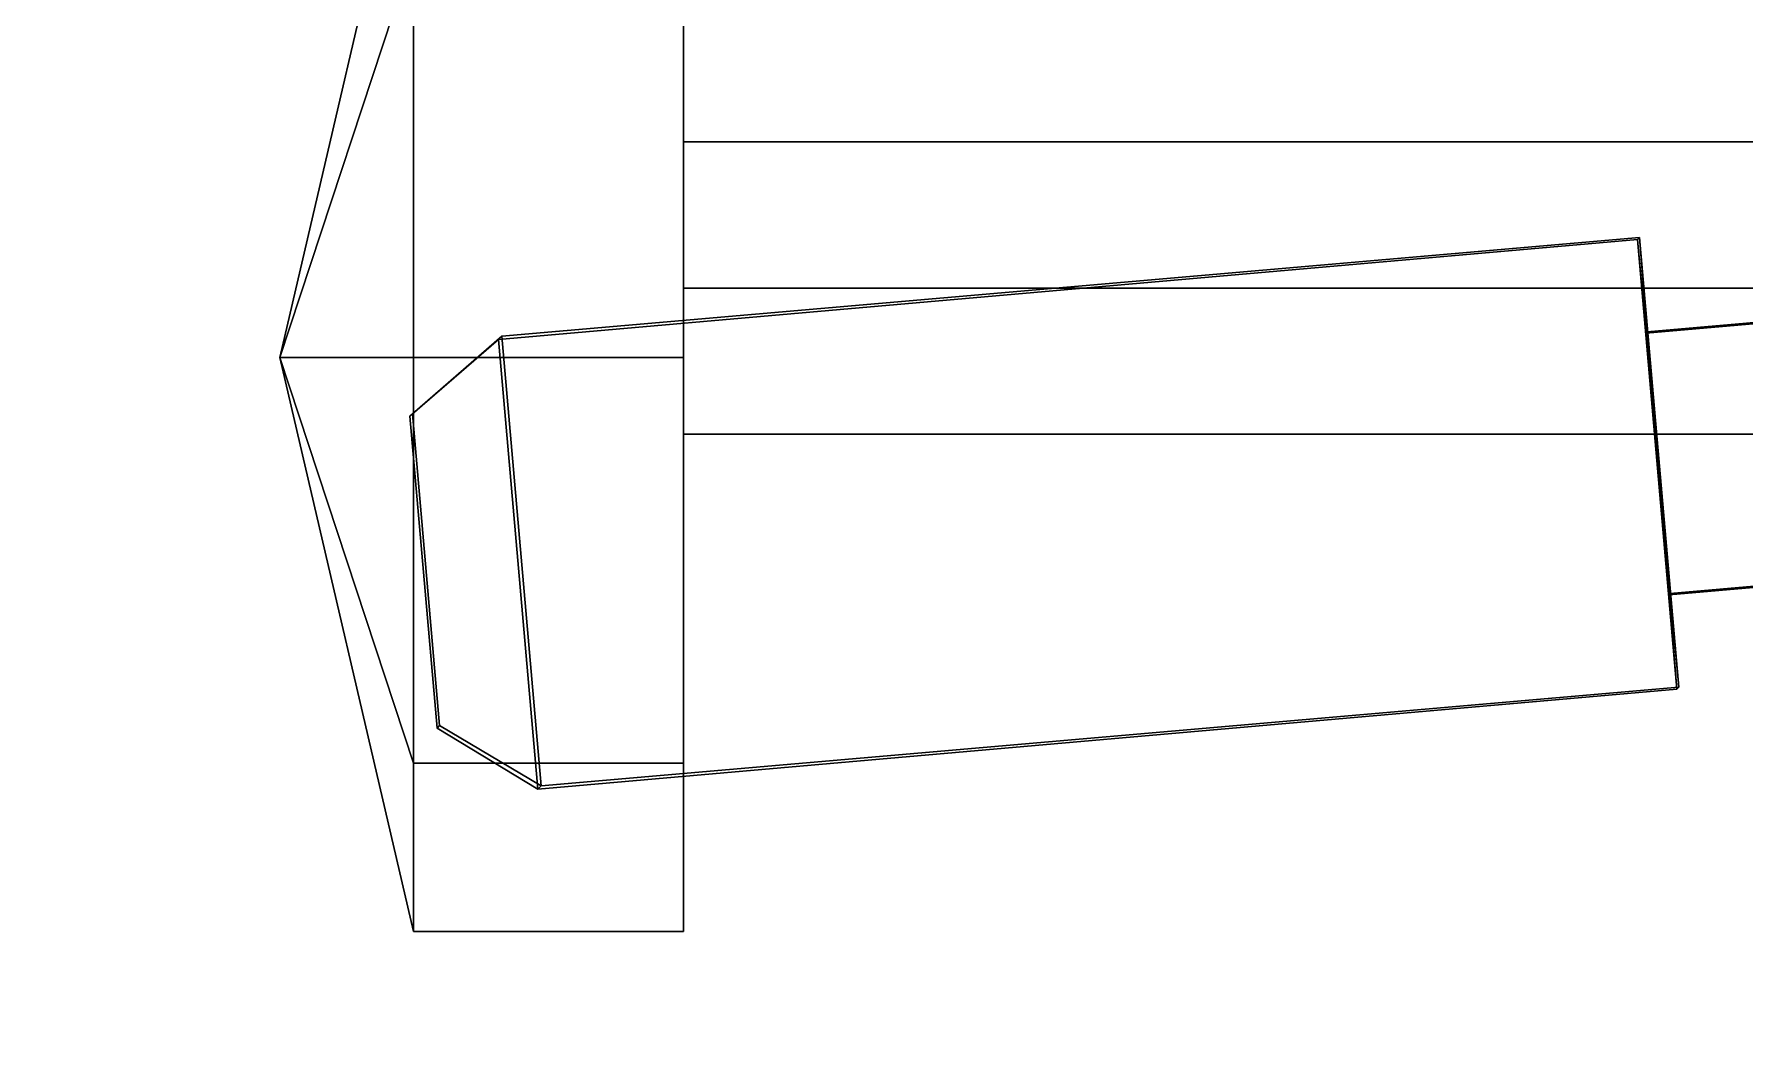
# Model space of a CAD drawing. Extents: x -252 to 252, y 0 to 101.
# Drawn here: x -107.1 to -101.7, y 13.94 to 17.14 of the extents above; entities that cross this region are included whole.
import ezdxf

# ---------------------------------------------------------------- set-up
doc = ezdxf.new("R2010")
doc.units = 0

msp = doc.modelspace()

# ---------------------------------------------------------------- linework, layer by layer
for points in [[(-91.667435, 93.664322, 218.68718), (-91.667191, -0.000022, 218.687424), (-185.538284, 0, 218.687424), (-185.538101, 93.664322, 218.68718)], [(-106.326309, 16.124092, 137.030563), (-105.904678, 17.934698, 137.030563), (-105.904678, 17.404385, 138.310928)], [(-106.326309, 16.124092, 137.030563), (-105.904678, 17.404385, 135.750305), (-105.904678, 17.934698, 137.030563)], [(-105.052902, 16.124092, 137.030563), (-105.052902, 17.404385, 138.310928), (-105.052902, 17.934698, 137.030563)], [(-105.052902, 16.124092, 137.030563), (-105.052902, 17.934698, 137.030563), (-105.052902, 17.404385, 135.750305)], [(-91.667191, -0.000039, 200.323898), (-91.667191, 17.685013, 200.323898), (-109.463333, 17.685013, 200.323898), (-109.463333, -0.000039, 200.323898)], [(-106.326309, 16.124092, 137.030563), (-105.904678, 17.404385, 138.310928), (-105.904678, 16.124092, 138.841248)], [(-106.326309, 16.124092, 137.030563), (-105.904678, 16.124092, 135.21994), (-105.904678, 17.404385, 135.750305)], [(-105.904678, 16.124092, 138.841248), (-105.904678, 17.404385, 138.310928), (-105.052902, 17.404385, 138.310928), (-105.052902, 16.124092, 138.841248)], [(-105.904678, 17.404385, 135.750305), (-105.904678, 16.124092, 135.21994), (-105.052902, 16.124092, 135.21994), (-105.052902, 17.404385, 135.750305)], [(-105.052902, 16.124092, 137.030563), (-105.052902, 16.124092, 138.841248), (-105.052902, 17.404385, 138.310928)], [(-105.052902, 16.124092, 137.030563), (-105.052902, 17.404385, 135.750305), (-105.052902, 16.124092, 135.21994)], [(-93.949295, 16.90906, -55.25705), (-93.952682, 16.905334, -54.356384), (-102.015549, 16.20154, -54.39151), (-102.011917, 16.205257, -55.292099)], [(-93.952682, 16.905334, -54.356384), (-93.880508, 16.07955, -54.359497), (-101.943344, 15.375753, -54.394684), (-102.015549, 16.20154, -54.39151)], [(-93.87709, 16.083271, -55.260147), (-93.949295, 16.90906, -55.25705), (-102.011917, 16.205257, -55.292099), (-101.939743, 15.379471, -55.295227)], [(-105.052902, 16.343493, 137.421432), (-105.052902, 16.804884, 136.960052), (-98.037491, 16.804884, 136.960052), (-98.037491, 16.343493, 137.421432)], [(-105.052902, 16.804884, 136.960052), (-105.052902, 16.343493, 136.498611), (-98.037491, 16.343493, 136.498611), (-98.037491, 16.804884, 136.960052)], [(-105.636795, 16.181463, -53.557907), (-105.626389, 16.192188, -56.154709), (-102.036423, 16.502962, -55.635345), (-102.042953, 16.496397, -54.046036)], [(-105.636795, 16.181463, -53.557907), (-102.042953, 16.496397, -54.046036), (-101.918839, 15.078052, -54.051407), (-105.512619, 14.761747, -53.5634)], [(-102.036423, 16.502962, -55.635345), (-105.626389, 16.192188, -56.154709), (-105.502182, 14.772473, -56.160019), (-101.912552, 15.084613, -55.640686)], [(-102.011917, 16.205257, -55.292099), (-102.015549, 16.20154, -54.39151), (-102.042953, 16.496397, -54.046036), (-102.036423, 16.502962, -55.635345)], [(-102.015549, 16.20154, -54.39151), (-101.943344, 15.375753, -54.394684), (-101.918839, 15.078052, -54.051407), (-102.042953, 16.496397, -54.046036)], [(-101.939743, 15.379471, -55.295227), (-102.011917, 16.205257, -55.292099), (-102.036423, 16.502962, -55.635345), (-101.912552, 15.084613, -55.640686)], [(-105.052902, 16.343493, 136.498611), (-105.052902, 15.882104, 136.960052), (-98.037491, 15.882104, 136.960052), (-98.037491, 16.343493, 136.498611)], [(-105.052902, 15.882104, 136.960052), (-105.052902, 16.343493, 137.421432), (-98.037491, 16.343493, 137.421432), (-98.037491, 15.882104, 136.960052)], [(-105.916, 15.938979, -53.887787), (-105.908157, 15.946999, -55.829239), (-105.626389, 16.192188, -56.154709), (-105.636795, 16.181463, -53.557907)], [(-105.908157, 15.946999, -55.829239), (-105.822281, 14.962665, -55.833008), (-105.502182, 14.772473, -56.160019), (-105.626389, 16.192188, -56.154709)], [(-105.829849, 14.954643, -53.891434), (-105.916, 15.938979, -53.887787), (-105.636795, 16.181463, -53.557907), (-105.512619, 14.761747, -53.5634)], [(-106.326309, 16.124092, 137.030563), (-105.904678, 16.124092, 138.841248), (-105.904678, 14.843794, 138.310928)], [(-106.326309, 16.124092, 137.030563), (-105.904678, 14.843794, 135.750305), (-105.904678, 16.124092, 135.21994)], [(-106.326309, 16.124092, 137.030563), (-105.904678, 14.313477, 137.030563), (-105.904678, 14.843794, 135.750305)], [(-106.326309, 16.124092, 137.030563), (-105.904678, 14.843794, 138.310928), (-105.904678, 14.313477, 137.030563)], [(-105.904678, 14.843794, 138.310928), (-105.904678, 16.124092, 138.841248), (-105.052902, 16.124092, 138.841248), (-105.052902, 14.843794, 138.310928)], [(-105.904678, 16.124092, 135.21994), (-105.904678, 14.843794, 135.750305), (-105.052902, 14.843794, 135.750305), (-105.052902, 16.124092, 135.21994)], [(-105.052902, 16.124092, 137.030563), (-105.052902, 14.843794, 138.310928), (-105.052902, 16.124092, 138.841248)], [(-105.052902, 16.124092, 137.030563), (-105.052902, 16.124092, 135.21994), (-105.052902, 14.843794, 135.750305)], [(-105.052902, 16.124092, 137.030563), (-105.052902, 14.843794, 135.750305), (-105.052902, 14.313477, 137.030563)], [(-105.052902, 16.124092, 137.030563), (-105.052902, 14.313477, 137.030563), (-105.052902, 14.843794, 138.310928)], [(-93.880508, 16.07955, -54.359497), (-93.87709, 16.083271, -55.260147), (-101.939743, 15.379471, -55.295227), (-101.943344, 15.375753, -54.394684)], [(-105.829849, 14.954643, -53.891434), (-105.822281, 14.962665, -55.833008), (-105.908157, 15.946999, -55.829239), (-105.916, 15.938979, -53.887787)], [(-101.943344, 15.375753, -54.394684), (-101.939743, 15.379471, -55.295227), (-101.912552, 15.084613, -55.640686), (-101.918839, 15.078052, -54.051407)], [(-101.918839, 15.078052, -54.051407), (-101.912552, 15.084613, -55.640686), (-105.502182, 14.772473, -56.160019), (-105.512619, 14.761747, -53.5634)], [(-105.822281, 14.962665, -55.833008), (-105.829849, 14.954643, -53.891434), (-105.512619, 14.761747, -53.5634), (-105.502182, 14.772473, -56.160019)], [(-105.904678, 14.843794, 135.750305), (-105.904678, 14.313477, 137.030563), (-105.052902, 14.313477, 137.030563), (-105.052902, 14.843794, 135.750305)], [(-105.904678, 14.313477, 137.030563), (-105.904678, 14.843794, 138.310928), (-105.052902, 14.843794, 138.310928), (-105.052902, 14.313477, 137.030563)]]:
    msp.add_3dface(points)

doc.saveas('drawing.dxf')
